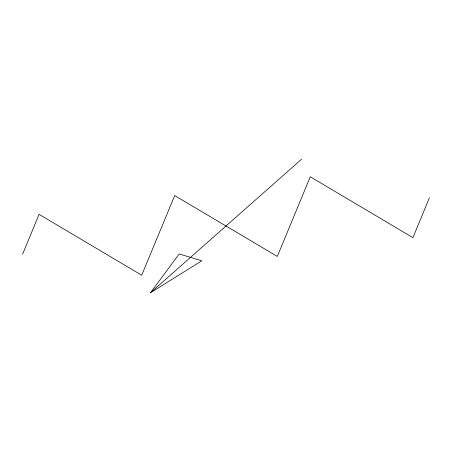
<?xml version="1.0" encoding="UTF-8"?>
<svg xmlns="http://www.w3.org/2000/svg" width="452" height="452" viewBox="0 0 452 452"><rect width="100%" height="100%" fill="white"/><g stroke="black" fill="none" stroke-linecap="round" stroke-linejoin="round"><path stroke-width="0.68" d="M22.6 254.182L39.081 214.35L141.719 275.228L174.681 195.563L277.319 256.437L310.281 176.772L412.919 237.65L429.4 197.818M150.426 292.794L179.207 253.962L201.807 260.787L150.426 292.794L301.574 159.206"/></g></svg>
